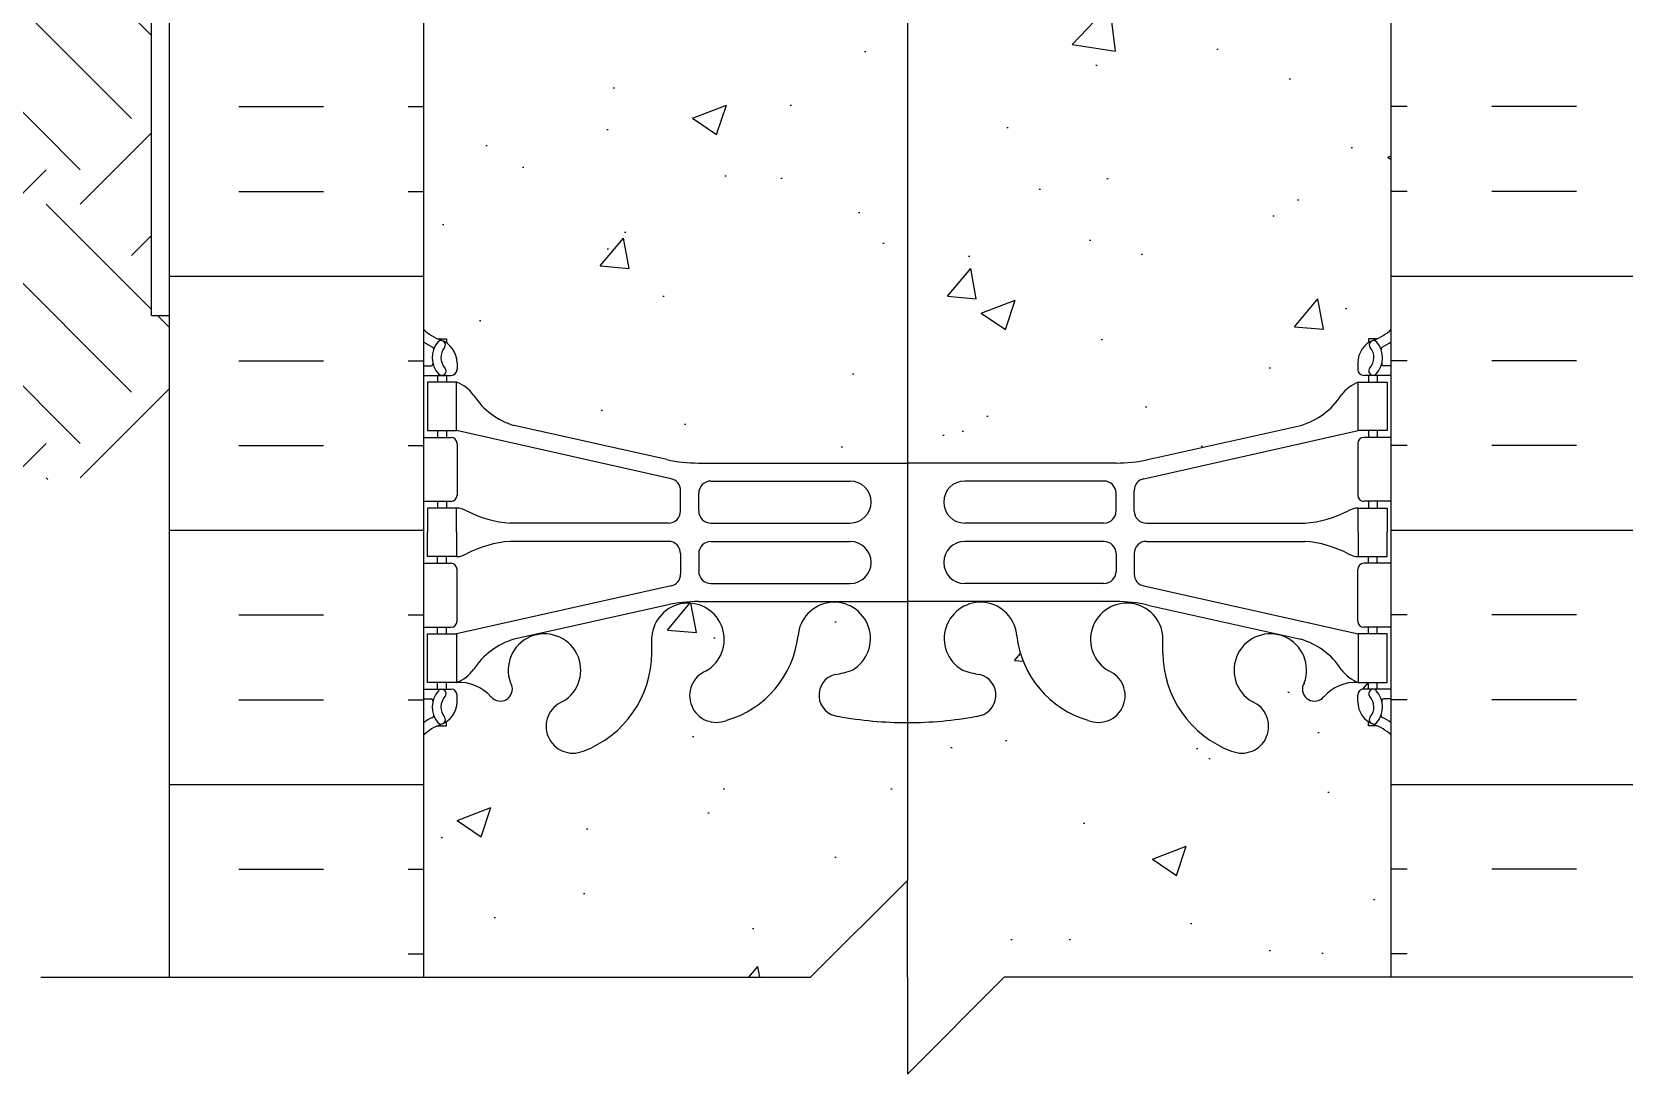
# Model space of a CAD drawing. Header units: inches. Extents: x 246.6 to 295.2, y 123.2 to 216.6.
# Drawn here: x 262.89 to 279.34, y 160.56 to 171.32 of the extents above; entities that cross this region are included whole.
import ezdxf

# ---------------------------------------------------------------- set-up
doc = ezdxf.new("R2010")
doc.units = ezdxf.units.IN
doc.header["$LTSCALE"] = 0.5
doc.header["$MEASUREMENT"] = 0
for name, color, linetype in [('HATCH', 12, 'Continuous'), ('line25', 2, 'Continuous'), ('LINE3', 3, 'Continuous'), ('LINE50', 5, 'Continuous'), ('LINE9', 9, 'Continuous'), ('Web_Edge', 9, 'Continuous')]:
    doc.layers.add(name, color=color, linetype=linetype)

msp = doc.modelspace()

# ---------------------------------------------------------------- hatches: boundary and pattern name
h = msp.add_hatch()
h.set_pattern_fill('AR-CONC', color=12, scale=0.5, style=0)
h.set_pattern_definition([(50, (0, 0), (3.5863, -0.31376), [0.375, -4.125]), (355, (0, 0), (-0.693757, 3.76096), [0.3, -3.3]), (100.4514, (0.299, -0.026), (2.892547, 3.447198), [0.3187, -3.50571]), (46.1842, (0, 1), (5.336205, -0.827595), [0.5625, -6.1875]), (96.6356, (0.4447, 0.931), (4.67331, 4.87059), [0.47805, -5.258565]), (351.1842, (0, 1), (4.67331, 4.87059), [0.45, -4.95]), (21, (0.5, 0.75), (2.984535, -2.013094), [0.375, -4.125]), (326, (0.5, 0.75), (1.216577, 3.62575), [0.3, -3.3]), (71.4514, (0.7487, 0.5822), (4.201113, 1.612652), [0.3187, -3.50571]), (37.5, (0, 0), (0.0607993, 1.6644693), [0, -3.26, 0, -3.35, 0, -3.3125]), (7.5, (0, 0), (1.315348, 1.972059), [0, -1.91, 0, -3.185, 0, -1.2625]), (327.5, (-1.115, 0), (2.669112, -0.1127744), [0, -1.25, 0, -3.9, 0, -5.175]), (317.5, (-1.615, 0), (2.91593, 0.500525), [0, -1.625, 0, -2.59, 0, -3.675])])
h.paths.add_polyline_path([(271.919, 164.186, -0.046405), (271.222, 164.251, -0.843243), (271.188, 164.683, 0.055617), (271.367, 164.729, 1.661382), (270.806, 165.082, -0.30095), (270.07, 164.209, -1), (269.856, 164.72, 1.661382), (269.295, 165.073), (269.296, 164.908, -0.311223), (268.587, 163.892, -1), (268.373, 164.403, 2.155404), (267.835, 164.598), (267.846, 164.576, -0.8344), (267.635, 164.451, -0.000004), (267.635, 164.451, 0.23174), (267.277, 164.602), (267.172, 164.602), (267.172, 164.532), (267.22, 164.532, -0.414214), (267.282, 164.469), (267.282, 164.402, -0.249069), (267.172, 164.195), (267.172, 164.153), (267.082, 164.153, 0.08841), (266.936, 164.056), (266.936, 161.556), (270.936, 161.556), (271.919, 162.538)])
at = {"layer": 'HATCH'}
h = msp.add_hatch(dxfattribs=at)
h.set_pattern_fill('AR-CONC', color=256, scale=0.5)
h.set_pattern_definition([(50, (0, 0), (3.5863, -0.31376), [0.375, -4.125]), (355, (0, 0), (-0.693757, 3.76096), [0.3, -3.3]), (100.4514, (0.299, -0.026), (2.892544, 3.4472), [0.3187, -3.50571]), (46.1842, (0, 1), (5.336207, -0.827596), [0.5625, -6.1875]), (96.6356, (0.4447, 0.931), (4.67331, 4.87059), [0.47805, -5.25857]), (351.1842, (0, 1), (4.67331, 4.87059), [0.45, -4.95]), (21, (0.5, 0.75), (2.984535, -2.013094), [0.375, -4.125]), (326, (0.5, 0.75), (1.216577, 3.62575), [0.3, -3.3]), (71.4514, (0.7487, 0.5822), (4.201112, 1.612656), [0.3187, -3.50571]), (37.5, (0, 0), (0.0607993, 1.6644693), [0, -3.26, 0, -3.35, 0, -3.3125]), (7.5, (0, 0), (1.315348, 1.972059), [0, -1.91, 0, -3.185, 0, -1.2625]), (327.5, (-1.115, 0), (2.669112, -0.1127744), [0, -1.25, 0, -3.9, 0, -5.175]), (317.5, (-1.615, 0), (2.915931, 0.500525), [0, -1.625, 0, -2.59, 0, -3.675])])
h.paths.add_polyline_path([(276.936, 164.056, 0.088416), (276.79, 164.153), (276.7, 164.153), (276.7, 164.195, -0.249069), (276.59, 164.402), (276.59, 164.469, -0.414214), (276.653, 164.532), (276.7, 164.532), (276.7, 164.602), (276.595, 164.602, 0.231736), (276.237, 164.451, -0.940476), (276.039, 164.603, 2.135543), (275.499, 164.403, -1), (275.285, 163.892, -0.311223), (274.576, 164.908), (274.577, 165.073, 1.661382), (274.016, 164.72, -1), (273.802, 164.209, -0.307094), (273.064, 165.105, 1.604516), (272.505, 164.729, 0.055617), (272.684, 164.683, -0.843243), (272.65, 164.251, -0.047544), (271.936, 164.186), (271.936, 162.556), (271.936, 161.556), (271.936, 160.556), (272.936, 161.556), (276.936, 161.556)])
h.paths.add_polyline_path([(276.595, 174.409, -0.168672), (276.409, 174.559, 0.17445), (276.002, 174.855), (274.421, 175.208, 0.054974), (274.094, 175.244), (271.936, 175.244), (271.936, 166.867), (274.094, 166.867, 0.054974), (274.421, 166.903), (276.002, 167.256, 0.17445), (276.409, 167.552, -0.168672), (276.595, 167.702), (276.7, 167.702), (276.7, 167.772), (276.653, 167.772, -0.414214), (276.59, 167.834), (276.59, 167.902, -0.249069), (276.7, 168.109), (276.7, 168.151), (276.79, 168.151, 0.088416), (276.936, 168.248), (276.936, 173.863, 0.088416), (276.79, 173.961), (276.7, 173.961), (276.7, 174.002, -0.249069), (276.59, 174.209), (276.59, 174.277, -0.414214), (276.653, 174.339), (276.7, 174.339), (276.7, 174.409)])
h.paths.add_polyline_path([(271.936, 175.244), (271.936, 175.244), (269.778, 175.244, 0.054974), (269.451, 175.208), (267.871, 174.855, 0.17445), (267.463, 174.559, -0.168672), (267.277, 174.409), (267.172, 174.409), (267.172, 174.339), (267.22, 174.339, -0.414214), (267.282, 174.277), (267.282, 174.209, -0.249069), (267.172, 174.002), (267.172, 173.961), (267.082, 173.961, 0.08841), (266.936, 173.863), (266.936, 168.248, 0.08841), (267.082, 168.151), (267.172, 168.151), (267.172, 168.109, -0.249069), (267.282, 167.902), (267.282, 167.834, -0.414214), (267.22, 167.772), (267.172, 167.772), (267.172, 167.702), (267.277, 167.702, -0.168672), (267.463, 167.552, 0.17445), (267.871, 167.256), (269.451, 166.903, 0.054974), (269.778, 166.867), (271.936, 166.867)])
h.paths.add_polyline_path([(276.936, 188.445, 0.440416), (276.744, 188.397, 0.520567), (276.501, 188.397, 0.520567), (275.898, 188.397, 0.520567), (275.603, 188.397, 0.520567), (275.257, 188.397, 0.450483), (274.936, 188.48, 0.450483), (274.615, 188.397, 0.520567), (274.269, 188.397, 0.520567), (273.974, 188.397, 0.520567), (273.371, 188.397, 0.520567), (273.128, 188.397, 0.520567), (272.91, 188.422, 0.520567), (272.692, 188.397, 0.520567), (272.448, 188.397, 0.520567), (271.845, 188.397, 0.520567), (271.551, 188.397, 0.520567), (271.204, 188.397, 0.520567), (270.845, 188.448, 0.520567), (270.358, 188.448, 0.520567), (270.05, 188.448, 0.520567), (269.537, 188.422, 0.191729), (269.382, 188.524), (269.382, 184.919), (269.451, 184.903, 0.054974), (269.778, 184.867), (271.936, 184.867), (274.094, 184.867, 0.054974), (274.421, 184.903), (276.002, 185.256, 0.17445), (276.409, 185.552, -0.168672), (276.595, 185.702), (276.7, 185.702), (276.7, 185.772), (276.653, 185.772, -0.414214), (276.59, 185.834), (276.59, 185.902, -0.249069), (276.7, 186.109), (276.7, 186.151), (276.79, 186.151, 0.088416), (276.936, 186.248)])
h.paths.add_polyline_path([(269.382, 188.524, 0.298995), (269.127, 188.422, 0.520567), (268.768, 188.422, 0.520567), (268.191, 188.422, 0.520567), (267.858, 188.422, 0.520567), (267.473, 188.422, 0.520567), (267.204, 188.422, 0.254004), (266.936, 188.556), (266.936, 186.248, 0.08841), (267.082, 186.151), (267.172, 186.151), (267.172, 186.109, -0.249069), (267.282, 185.902), (267.282, 185.834, -0.414214), (267.22, 185.772), (267.172, 185.772), (267.172, 185.702), (267.277, 185.702, -0.168672), (267.463, 185.552, 0.17445), (267.871, 185.256), (269.382, 184.919)])
h.paths.add_polyline_path([(269.382, 193.192), (267.871, 192.855, 0.17445), (267.463, 192.559, -0.168672), (267.277, 192.409), (267.172, 192.409), (267.172, 192.339), (267.22, 192.339, -0.414214), (267.282, 192.277), (267.282, 192.209, -0.249069), (267.172, 192.002), (267.172, 191.961), (267.082, 191.961, 0.08841), (266.936, 191.863), (266.936, 188.556, -0.254004), (267.204, 188.422, -0.520567), (267.473, 188.422, -0.520567), (267.858, 188.422, -0.520567), (268.191, 188.422, -0.520567), (268.768, 188.422, -0.520567), (269.127, 188.422, -0.298995), (269.382, 188.524)])
h.paths.add_polyline_path([(276.936, 191.863, 0.088416), (276.79, 191.961), (276.7, 191.961), (276.7, 192.002, -0.249069), (276.59, 192.209), (276.59, 192.277, -0.414214), (276.653, 192.339), (276.7, 192.339), (276.7, 192.409), (276.595, 192.409, -0.168672), (276.409, 192.559, 0.17445), (276.002, 192.855), (274.421, 193.208, 0.054974), (274.094, 193.244), (271.936, 193.244), (271.936, 188.487, -0.413927), (272.448, 188.397, -0.520567), (272.692, 188.397, -0.520567), (272.91, 188.422, -0.520567), (273.128, 188.397, -0.520567), (273.371, 188.397, -0.520567), (273.974, 188.397, -0.520567), (274.269, 188.397, -0.520567), (274.615, 188.397, -0.450483), (274.936, 188.48, -0.450483), (275.257, 188.397, -0.520567), (275.603, 188.397, -0.520567), (275.898, 188.397, -0.520567), (276.501, 188.397, -0.520567), (276.744, 188.397, -0.440416), (276.936, 188.445)])
h.paths.add_polyline_path([(271.936, 193.244), (269.778, 193.244, 0.054974), (269.451, 193.208), (269.382, 193.192), (269.382, 188.524, -0.191729), (269.537, 188.422, -0.520567), (270.05, 188.448, -0.520567), (270.358, 188.448, -0.520567), (270.845, 188.448, -0.520567), (271.204, 188.397, -0.520567), (271.551, 188.397, -0.520567), (271.845, 188.397, -0.087735), (271.936, 188.487)])
h.paths.add_polyline_path([(269.382, 210.192), (267.871, 209.855, 0.17445), (267.463, 209.559, -0.168672), (267.277, 209.409), (267.172, 209.409), (267.172, 209.339), (267.22, 209.339, -0.414214), (267.282, 209.277), (267.282, 209.209, -0.249069), (267.172, 209.002), (267.172, 208.961), (267.082, 208.961, 0.08841), (266.936, 208.863), (266.936, 203.248, 0.08841), (267.082, 203.151), (267.172, 203.151), (267.172, 203.109, -0.249069), (267.282, 202.902), (267.282, 202.834, -0.414214), (267.22, 202.772), (267.172, 202.772), (267.172, 202.702), (267.277, 202.702, -0.168672), (267.463, 202.552, 0.17445), (267.871, 202.256), (269.382, 201.919)])
h.paths.add_polyline_path([(271.936, 210.244), (271.936, 210.244), (269.778, 210.244, 0.054974), (269.451, 210.208), (269.382, 210.192), (269.382, 201.919), (269.451, 201.903, 0.054974), (269.778, 201.867), (271.936, 201.867)])
h.paths.add_polyline_path([(276.936, 208.863, 0.088416), (276.79, 208.961), (276.7, 208.961), (276.7, 209.002, -0.249069), (276.59, 209.209), (276.59, 209.277, -0.414214), (276.653, 209.339), (276.7, 209.339), (276.7, 209.409), (276.595, 209.409, -0.168672), (276.409, 209.559, 0.17445), (276.002, 209.855), (274.421, 210.208, 0.054974), (274.094, 210.244), (271.936, 210.244), (271.936, 201.867), (274.094, 201.867, 0.054974), (274.421, 201.903), (276.002, 202.256, 0.17445), (276.409, 202.552, -0.168672), (276.595, 202.702), (276.7, 202.702), (276.7, 202.772), (276.653, 202.772, -0.414214), (276.59, 202.834), (276.59, 202.902, -0.249069), (276.7, 203.109), (276.7, 203.151), (276.79, 203.151, 0.088416), (276.936, 203.248)])
h = msp.add_hatch(dxfattribs=at)
h.set_pattern_fill('INSUL', color=256, scale=7, style=0)
h.set_pattern_definition([(0, (-2659.2254, -235.4539), (0, 2.625), []), (0, (-2659.2254, -234.5789), (0, 2.625), [0.875, -0.875]), (0, (-2659.2254, -233.7039), (0, 2.625), [0.875, -0.875])])
h.paths.add_polyline_path([(264.311, 161.556), (264.749, 161.556), (264.749, 162.056), (266.249, 162.056), (266.249, 161.556), (266.936, 161.556), (266.936, 179.556), (266.249, 179.556), (266.249, 180.056), (264.749, 180.056), (264.749, 179.556), (264.311, 179.556)])
h = msp.add_hatch(dxfattribs=at)
h.set_pattern_fill('INSUL', color=256, scale=7, style=0)
h.set_pattern_definition([(180, (3203.0977, -235.4539), (0, 2.625), []), (180, (3203.0977, -234.5789), (0, 2.625), [0.875, -0.875]), (180, (3203.0977, -233.7039), (0, 2.625), [0.875, -0.875])])
h.paths.add_polyline_path([(279.561, 161.556), (279.124, 161.556), (279.124, 162.056), (277.624, 162.056), (277.624, 161.556), (276.936, 161.556), (276.936, 179.556), (277.624, 179.556), (277.624, 180.056), (279.124, 180.056), (279.124, 179.556), (279.561, 179.556)])
h = msp.add_hatch(dxfattribs=at)
h.set_pattern_fill('EARTH', color=256, scale=8, angle=45, style=0)
h.set_pattern_definition([(45, (253.1347, 148.6808), (2e-16, 2.82843), [2, -2]), (45, (252.6044, 149.2112), (2e-16, 2.82843), [2, -2]), (45, (252.074, 149.7415), (2e-16, 2.82843), [2, -2]), (135, (252.074, 150.095), (-2.82843, 4e-16), [2, -2]), (135, (252.6044, 150.6254), (-2.82843, 4e-16), [2, -2]), (135, (253.1347, 151.1557), (-2.82843, 4e-16), [2, -2])])
h.paths.add_polyline_path([(264.124, 174.39), (246.586, 174.083), (255.356, 166.696), (264.311, 166.696), (264.311, 168.39), (264.124, 168.39)])
h.paths.add_polyline_path([(248.111, 165.585), (256.468, 165.585), (256.468, 167.299), (248.111, 167.299)], flags=9)

# ---------------------------------------------------------------- linework, layer by layer
at = {"layer": 'line25'}
for p, q in [((266.936, 179.556), (266.936, 161.556)), ((276.936, 161.556), (276.936, 179.556))]:
    msp.add_line(p, q, dxfattribs=at)
at = {"layer": 'LINE3'}
msp.add_line((271.936, 186.987), (271.936, 162.556), dxfattribs=at)
at = {"layer": 'LINE50'}
msp.add_line((264.311, 161.556), (264.311, 179.556), dxfattribs=at)
at = {"layer": 'LINE9'}
for p, q in [((264.124, 168.39), (264.124, 180.552)), ((264.124, 168.39), (264.311, 168.39)), ((271.936, 162.556), (270.936, 161.556)), ((271.936, 161.556), (271.936, 162.556)), ((262.98, 161.556), (270.936, 161.556)), ((271.936, 161.556), (271.936, 160.556)), ((271.936, 160.556), (272.936, 161.556)), ((280.893, 161.556), (272.936, 161.556))]:
    msp.add_line(p, q, dxfattribs=at)
at = {"layer": 'Web_Edge'}
for p, q in [((267.082, 168.151), (267.172, 168.151)), ((267.082, 168.151), (267.172, 168.151)), ((267.172, 168.151), (267.172, 168.109)), ((267.172, 168.151), (267.172, 168.109)), ((276.79, 168.151), (276.7, 168.151)), ((276.7, 168.151), (276.7, 168.109)), ((276.79, 168.151), (276.7, 168.151)), ((276.7, 168.151), (276.7, 168.109)), ((266.936, 167.872), (267.014, 167.872)), ((266.936, 167.872), (267.014, 167.872)), ((267.282, 167.902), (267.282, 167.834)), ((267.282, 167.902), (267.282, 167.834)), ((276.59, 167.902), (276.59, 167.834)), ((276.59, 167.902), (276.59, 167.834)), ((276.936, 167.872), (276.858, 167.872)), ((276.936, 167.872), (276.858, 167.872)), ((266.936, 167.772), (267.22, 167.772)), ((266.936, 167.772), (267.22, 167.772)), ((267.082, 167.772), (267.082, 167.702)), ((267.082, 167.772), (267.082, 167.702)), ((267.172, 167.772), (267.172, 167.702)), ((267.172, 167.772), (267.172, 167.702)), ((276.936, 167.772), (276.653, 167.772)), ((276.936, 167.772), (276.653, 167.772)), ((276.7, 167.772), (276.7, 167.702)), ((276.7, 167.772), (276.7, 167.702)), ((276.79, 167.772), (276.79, 167.702)), ((276.79, 167.772), (276.79, 167.702)), ((267.082, 167.202), (267.082, 167.132)), ((267.082, 167.202), (267.082, 167.132)), ((267.172, 167.202), (267.172, 167.132)), ((267.172, 167.202), (267.172, 167.132)), ((269.495, 166.705), (267.277, 167.202)), ((269.495, 166.705), (267.277, 167.202)), ((269.451, 166.903), (267.871, 167.256)), ((269.451, 166.903), (267.871, 167.256)), ((274.378, 166.705), (276.595, 167.202)), ((274.378, 166.705), (276.595, 167.202)), ((274.421, 166.903), (276.002, 167.256)), ((274.421, 166.903), (276.002, 167.256)), ((276.7, 167.202), (276.7, 167.132)), ((276.7, 167.202), (276.7, 167.132)), ((276.79, 167.202), (276.79, 167.132)), ((276.79, 167.202), (276.79, 167.132)), ((266.936, 167.132), (267.22, 167.132)), ((266.936, 167.132), (267.22, 167.132)), ((267.282, 167.069), (267.282, 166.534)), ((267.282, 167.069), (267.282, 166.534)), ((276.59, 167.069), (276.59, 166.534)), ((276.59, 167.069), (276.59, 166.534)), ((276.936, 167.132), (276.653, 167.132)), ((276.936, 167.132), (276.653, 167.132)), ((269.778, 166.867), (271.936, 166.867)), ((269.778, 166.867), (271.936, 166.867)), ((274.094, 166.867), (271.936, 166.867)), ((274.094, 166.867), (271.936, 166.867)), ((269.905, 166.681), (271.344, 166.681)), ((269.905, 166.681), (271.344, 166.681)), ((273.967, 166.681), (272.528, 166.681)), ((273.967, 166.681), (272.528, 166.681)), ((269.592, 166.371), (269.592, 166.583)), ((269.592, 166.371), (269.592, 166.583)), ((269.78, 166.372), (269.78, 166.556)), ((269.78, 166.372), (269.78, 166.556)), ((274.092, 166.372), (274.092, 166.556)), ((274.092, 166.372), (274.092, 166.556)), ((274.28, 166.371), (274.28, 166.583)), ((274.28, 166.371), (274.28, 166.583)), ((266.936, 166.472), (267.22, 166.472)), ((266.936, 166.472), (267.22, 166.472)), ((267.082, 166.472), (267.082, 166.402)), ((267.082, 166.472), (267.082, 166.402)), ((267.172, 166.472), (267.172, 166.402)), ((267.172, 166.472), (267.172, 166.402)), ((276.936, 166.472), (276.653, 166.472)), ((276.936, 166.472), (276.653, 166.472)), ((276.7, 166.472), (276.7, 166.402)), ((276.7, 166.472), (276.7, 166.402)), ((276.79, 166.472), (276.79, 166.402)), ((276.79, 166.472), (276.79, 166.402)), ((269.467, 166.246), (267.83, 166.246)), ((269.467, 166.246), (267.83, 166.246)), ((269.905, 166.247), (271.344, 166.247)), ((269.905, 166.247), (271.344, 166.247)), ((273.967, 166.247), (272.528, 166.247)), ((273.967, 166.247), (272.528, 166.247)), ((274.405, 166.246), (276.042, 166.246)), ((274.405, 166.246), (276.042, 166.246)), ((269.467, 166.058), (267.83, 166.058)), ((269.467, 166.058), (267.83, 166.058)), ((269.905, 166.057), (271.344, 166.057)), ((269.905, 166.057), (271.344, 166.057)), ((273.967, 166.057), (272.528, 166.057)), ((273.967, 166.057), (272.528, 166.057)), ((274.405, 166.058), (276.042, 166.058)), ((274.405, 166.058), (276.042, 166.058)), ((267.082, 165.832), (267.082, 165.902)), ((267.082, 165.832), (267.082, 165.902)), ((267.172, 165.832), (267.172, 165.902)), ((267.172, 165.832), (267.172, 165.902)), ((269.592, 165.933), (269.592, 165.72)), ((269.592, 165.933), (269.592, 165.72)), ((269.78, 165.932), (269.78, 165.748)), ((269.78, 165.932), (269.78, 165.748)), ((274.092, 165.932), (274.092, 165.748)), ((274.092, 165.932), (274.092, 165.748)), ((274.28, 165.933), (274.28, 165.72)), ((274.28, 165.933), (274.28, 165.72)), ((276.7, 165.832), (276.7, 165.902)), ((276.7, 165.832), (276.7, 165.902)), ((276.79, 165.832), (276.79, 165.902)), ((276.79, 165.832), (276.79, 165.902)), ((266.936, 165.832), (267.22, 165.832)), ((266.936, 165.832), (267.22, 165.832)), ((267.282, 165.234), (267.282, 165.769)), ((267.282, 165.234), (267.282, 165.769)), ((276.59, 165.234), (276.59, 165.769)), ((276.59, 165.234), (276.59, 165.769)), ((276.936, 165.832), (276.653, 165.832)), ((276.936, 165.832), (276.653, 165.832)), ((269.495, 165.598), (267.277, 165.102)), ((269.495, 165.598), (267.277, 165.102)), ((269.905, 165.623), (271.344, 165.623)), ((269.905, 165.623), (271.344, 165.623)), ((273.967, 165.623), (272.528, 165.623)), ((273.967, 165.623), (272.528, 165.623)), ((274.378, 165.598), (276.595, 165.102)), ((274.378, 165.598), (276.595, 165.102)), ((269.451, 165.4), (267.871, 165.047)), ((269.451, 165.4), (267.871, 165.047)), ((269.778, 165.436), (271.936, 165.436)), ((269.778, 165.436), (271.936, 165.436)), ((274.094, 165.436), (271.936, 165.436)), ((274.094, 165.436), (271.936, 165.436)), ((274.421, 165.4), (276.002, 165.047)), ((274.421, 165.4), (276.002, 165.047)), ((266.936, 165.172), (267.22, 165.172)), ((266.936, 165.172), (267.22, 165.172)), ((267.082, 165.102), (267.082, 165.172)), ((267.082, 165.102), (267.082, 165.172)), ((267.172, 165.102), (267.172, 165.172)), ((267.172, 165.102), (267.172, 165.172)), ((269.296, 164.908), (269.295, 165.073)), ((269.296, 164.908), (269.295, 165.073)), ((274.576, 164.908), (274.577, 165.073)), ((274.576, 164.908), (274.577, 165.073)), ((276.936, 165.172), (276.653, 165.172)), ((276.936, 165.172), (276.653, 165.172)), ((276.7, 165.102), (276.7, 165.172)), ((276.7, 165.102), (276.7, 165.172)), ((276.79, 165.102), (276.79, 165.172)), ((276.79, 165.102), (276.79, 165.172)), ((267.082, 164.532), (267.082, 164.602)), ((267.082, 164.532), (267.082, 164.602)), ((267.172, 164.532), (267.172, 164.602)), ((267.172, 164.532), (267.172, 164.602)), ((267.835, 164.598), (267.846, 164.576)), ((267.835, 164.598), (267.846, 164.576)), ((276.038, 164.598), (276.026, 164.576)), ((276.038, 164.598), (276.026, 164.576)), ((276.7, 164.532), (276.7, 164.602)), ((276.7, 164.532), (276.7, 164.602)), ((276.79, 164.532), (276.79, 164.602)), ((276.79, 164.532), (276.79, 164.602)), ((266.936, 164.532), (267.22, 164.532)), ((266.936, 164.532), (267.22, 164.532)), ((266.936, 164.432), (267.014, 164.432)), ((266.936, 164.432), (267.014, 164.432)), ((267.282, 164.402), (267.282, 164.469)), ((267.282, 164.402), (267.282, 164.469)), ((276.59, 164.402), (276.59, 164.469)), ((276.59, 164.402), (276.59, 164.469)), ((276.936, 164.532), (276.653, 164.532)), ((276.936, 164.532), (276.653, 164.532)), ((276.936, 164.432), (276.858, 164.432)), ((276.936, 164.432), (276.858, 164.432)), ((267.082, 164.153), (267.172, 164.153)), ((267.082, 164.153), (267.172, 164.153)), ((267.172, 164.153), (267.172, 164.195)), ((267.172, 164.153), (267.172, 164.195)), ((276.7, 164.153), (276.7, 164.195)), ((276.7, 164.153), (276.7, 164.195)), ((276.79, 164.153), (276.7, 164.153)), ((276.79, 164.153), (276.7, 164.153))]:
    msp.add_line(p, q, dxfattribs=at)
for points in [[(266.977, 167.202), (267.277, 167.202), (267.277, 167.702), (266.977, 167.702)], [(266.977, 167.202), (267.277, 167.202), (267.277, 167.702), (266.977, 167.702)], [(276.895, 167.202), (276.595, 167.202), (276.595, 167.702), (276.895, 167.702)], [(276.895, 167.202), (276.595, 167.202), (276.595, 167.702), (276.895, 167.702)], [(266.977, 165.102), (267.277, 165.102), (267.277, 164.602), (266.977, 164.602)], [(266.977, 165.102), (267.277, 165.102), (267.277, 164.602), (266.977, 164.602)], [(276.895, 165.102), (276.595, 165.102), (276.595, 164.602), (276.895, 164.602)], [(276.895, 165.102), (276.595, 165.102), (276.595, 164.602), (276.895, 164.602)]]:
    msp.add_lwpolyline(points, close=True, dxfattribs=at)
for points in [[(267.277, 166.152), (267.277, 166.402), (266.977, 166.402), (266.977, 166.152)], [(267.277, 166.152), (267.277, 166.402), (266.977, 166.402), (266.977, 166.152)], [(276.595, 166.152), (276.595, 166.402), (276.895, 166.402), (276.895, 166.152)], [(276.595, 166.152), (276.595, 166.402), (276.895, 166.402), (276.895, 166.152)], [(267.277, 166.152), (267.277, 165.902), (266.977, 165.902), (266.977, 166.152)], [(267.277, 166.152), (267.277, 165.902), (266.977, 165.902), (266.977, 166.152)], [(276.595, 166.152), (276.595, 165.902), (276.895, 165.902), (276.895, 166.152)], [(276.595, 166.152), (276.595, 165.902), (276.895, 165.902), (276.895, 166.152)]]:
    msp.add_lwpolyline(points, dxfattribs=at)
for centre, radius, start, end in [((267.282, 168.609), 0.5, 226.2122, 250.5288), ((267.282, 168.609), 0.5, 226.2122, 250.5288), ((276.59, 168.609), 0.5, 289.4712, 313.7891), ((276.59, 168.609), 0.5, 289.4712, 313.7891), ((267.282, 168.609), 0.6, 234.7842, 245.0748), ((267.282, 168.609), 0.6, 234.7842, 245.0748), ((267.276, 167.956), 0.25, 140.1145, 222.4609), ((267.276, 167.956), 0.25, 140.1145, 222.4609), ((267.02, 168.046), 0.021, 343.464, 63.9957), ((267.02, 168.046), 0.021, 343.464, 63.9957), ((267.118, 168.087), 0.045, 321.448, 139.1879), ((267.118, 168.087), 0.045, 321.448, 139.1879), ((267.032, 167.902), 0.25, 0, 70.5288), ((267.032, 167.902), 0.25, 0, 70.5288), ((267.276, 167.956), 0.16, 140.0001, 222.4609), ((267.276, 167.956), 0.16, 140.0001, 222.4609), ((276.84, 167.902), 0.25, 109.4712, 180), ((276.84, 167.902), 0.25, 109.4712, 180), ((276.754, 168.087), 0.045, 40.8121, 218.552), ((276.754, 168.087), 0.045, 40.8121, 218.552), ((276.596, 167.956), 0.16, 317.5391, 39.9999), ((276.596, 167.956), 0.16, 317.5391, 39.9999), ((276.596, 167.956), 0.25, 317.5391, 39.8855), ((276.596, 167.956), 0.25, 317.5391, 39.8855), ((276.852, 168.046), 0.021, 116.0043, 196.536), ((276.852, 168.046), 0.021, 116.0043, 196.536), ((276.59, 168.609), 0.6, 294.9252, 305.2168), ((276.59, 168.609), 0.6, 294.9252, 305.2168), ((267.014, 167.891), 0.0196, 269.4032, 15.4901), ((267.014, 167.891), 0.0196, 269.4032, 15.4901), ((267.125, 167.818), 0.045, 222.4609, 42.4609), ((267.125, 167.818), 0.045, 222.4609, 42.4609), ((267.22, 167.834), 0.0625, 270, 0), ((267.22, 167.834), 0.0625, 270, 0), ((276.653, 167.834), 0.0625, 180, 270), ((276.653, 167.834), 0.0625, 180, 270), ((276.748, 167.818), 0.045, 137.5391, 317.5391), ((276.748, 167.818), 0.045, 137.5391, 317.5391), ((276.858, 167.891), 0.0196, 164.5099, 270.5968), ((276.858, 167.891), 0.0196, 164.5099, 270.5968), ((267.155, 167.359), 0.364, 34.9775, 70.3387), ((267.155, 167.359), 0.364, 34.9775, 70.3387), ((276.718, 167.359), 0.364, 109.6613, 145.0225), ((276.718, 167.359), 0.364, 109.6613, 145.0225), ((268.078, 167.97), 0.743, 212.7919, 253.8107), ((268.078, 167.97), 0.743, 212.7919, 253.8107), ((275.794, 167.97), 0.743, 286.1893, 327.2081), ((275.794, 167.97), 0.743, 286.1893, 327.2081), ((267.22, 167.069), 0.0625, 0, 90), ((267.22, 167.069), 0.0625, 0, 90), ((276.653, 167.069), 0.0625, 90, 180), ((276.653, 167.069), 0.0625, 90, 180), ((269.778, 168.367), 1.5, 257.4135, 270), ((269.778, 168.367), 1.5, 257.4135, 270), ((274.094, 168.367), 1.5, 270, 282.5865), ((274.094, 168.367), 1.5, 270, 282.5865), ((269.467, 166.583), 0.125, 0, 77.3767), ((269.467, 166.583), 0.125, 0, 77.3767), ((269.905, 166.556), 0.125, 90, 180), ((269.905, 166.556), 0.125, 90, 180), ((271.344, 166.464), 0.217, 270, 90), ((271.344, 166.464), 0.217, 270, 90), ((272.528, 166.464), 0.217, 90, 270), ((272.528, 166.464), 0.217, 90, 270), ((273.967, 166.556), 0.125, 0, 90), ((273.967, 166.556), 0.125, 0, 90), ((274.405, 166.583), 0.125, 102.6233, 180), ((274.405, 166.583), 0.125, 102.6233, 180), ((267.22, 166.534), 0.0625, 270, 0), ((267.22, 166.534), 0.0625, 270, 0), ((276.653, 166.534), 0.0625, 180, 270), ((276.653, 166.534), 0.0625, 180, 270), ((267.273, 166.183), 0.219, 60.4937, 88.92), ((267.273, 166.183), 0.219, 60.4937, 88.92), ((267.919, 167.413), 1.17, 242.6365, 265.6505), ((267.919, 167.413), 1.17, 242.6365, 265.6505), ((269.467, 166.371), 0.125, 270, 0), ((269.467, 166.371), 0.125, 270, 0), ((269.905, 166.372), 0.125, 180, 270), ((269.905, 166.372), 0.125, 180, 270), ((273.967, 166.372), 0.125, 270, 360), ((273.967, 166.372), 0.125, 270, 360), ((274.405, 166.371), 0.125, 180, 270), ((274.405, 166.371), 0.125, 180, 270), ((275.954, 167.413), 1.17, 274.3495, 297.3635), ((275.954, 167.413), 1.17, 274.3495, 297.3635), ((276.599, 166.183), 0.219, 91.08, 119.5063), ((276.599, 166.183), 0.219, 91.08, 119.5063), ((267.919, 164.891), 1.17, 94.3495, 117.3635), ((267.919, 164.891), 1.17, 94.3495, 117.3635), ((269.467, 165.933), 0.125, 0, 90), ((269.467, 165.933), 0.125, 0, 90), ((269.905, 165.932), 0.125, 90, 180), ((269.905, 165.932), 0.125, 90, 180), ((271.344, 165.84), 0.217, 270, 90), ((271.344, 165.84), 0.217, 270, 90), ((272.528, 165.84), 0.217, 90, 270), ((272.528, 165.84), 0.217, 90, 270), ((273.967, 165.932), 0.125, 0, 90), ((273.967, 165.932), 0.125, 0, 90), ((274.405, 165.933), 0.125, 90, 180), ((274.405, 165.933), 0.125, 90, 180), ((275.954, 164.891), 1.17, 62.6365, 85.6505), ((275.954, 164.891), 1.17, 62.6365, 85.6505), ((267.273, 166.12), 0.219, 271.08, 299.5063), ((267.273, 166.12), 0.219, 271.08, 299.5063), ((276.599, 166.12), 0.219, 240.4937, 268.92), ((276.599, 166.12), 0.219, 240.4937, 268.92), ((267.22, 165.769), 0.0625, 0, 90), ((267.22, 165.769), 0.0625, 0, 90), ((269.467, 165.72), 0.125, 282.6233, 0), ((269.467, 165.72), 0.125, 282.6233, 0), ((269.905, 165.748), 0.125, 180, 270), ((269.905, 165.748), 0.125, 180, 270), ((273.967, 165.748), 0.125, 270, 0), ((273.967, 165.748), 0.125, 270, 0), ((274.405, 165.72), 0.125, 180, 257.3767), ((274.405, 165.72), 0.125, 180, 257.3767), ((276.653, 165.769), 0.0625, 90, 180), ((276.653, 165.769), 0.0625, 90, 180), ((269.669, 165.045), 0.375, 299.9315, 175.7552), ((269.669, 165.045), 0.375, 299.9315, 175.7552), ((269.778, 163.936), 1.5, 90, 102.5865), ((269.778, 163.936), 1.5, 90, 102.5865), ((271.18, 165.054), 0.375, 299.9315, 175.7552), ((271.18, 165.054), 0.375, 299.9315, 175.7552), ((272.692, 165.054), 0.375, 4.2448, 240.0685), ((272.692, 165.054), 0.375, 4.2448, 240.0685), ((274.203, 165.045), 0.375, 4.2448, 240.0685), ((274.203, 165.045), 0.375, 4.2448, 240.0685), ((274.094, 163.936), 1.5, 77.4135, 90), ((274.094, 163.936), 1.5, 77.4135, 90), ((267.22, 165.234), 0.0625, 270, 0), ((267.22, 165.234), 0.0625, 270, 0), ((276.653, 165.234), 0.0625, 180, 270), ((276.653, 165.234), 0.0625, 180, 270), ((268.078, 164.333), 0.743, 106.1893, 147.2081), ((268.078, 164.333), 0.743, 106.1893, 147.2081), ((268.186, 164.728), 0.375, 299.9315, 200.3757), ((268.186, 164.728), 0.375, 299.9315, 200.3757), ((269.779, 165.202), 1.034, 286.3365, 353.3331), ((269.779, 165.202), 1.034, 286.3365, 353.3331), ((274.093, 165.202), 1.034, 186.6669, 253.6635), ((274.093, 165.202), 1.034, 186.6669, 253.6635), ((275.686, 164.728), 0.375, 339.6243, 240.0685), ((275.686, 164.728), 0.375, 339.6243, 240.0685), ((275.794, 164.333), 0.743, 32.7919, 73.8107), ((275.794, 164.333), 0.743, 32.7919, 73.8107), ((268.204, 164.914), 1.092, 290.5175, 359.6668), ((268.204, 164.914), 1.092, 290.5175, 359.6668), ((275.668, 164.914), 1.092, 180.3332, 249.4825), ((275.668, 164.914), 1.092, 180.3332, 249.4825), ((267.155, 164.944), 0.364, 289.6613, 325.0225), ((267.155, 164.944), 0.364, 289.6613, 325.0225), ((269.963, 164.465), 0.277, 112.68, 292.68), ((269.963, 164.465), 0.277, 112.68, 292.68), ((271.073, 165.51), 0.834, 277.8937, 290.6271), ((271.073, 165.51), 0.834, 277.8937, 290.6271), ((272.799, 165.51), 0.834, 249.3729, 262.1063), ((272.799, 165.51), 0.834, 249.3729, 262.1063), ((273.909, 164.465), 0.277, 247.32, 67.32), ((273.909, 164.465), 0.277, 247.32, 67.32), ((276.718, 164.944), 0.364, 214.9775, 250.3387), ((276.718, 164.944), 0.364, 214.9775, 250.3387), ((267.302, 164.161), 0.441, 41.0127, 93.2024), ((267.302, 164.161), 0.441, 41.0127, 93.2024), ((267.729, 164.533), 0.125, 221.0127, 20.3757), ((267.729, 164.533), 0.125, 221.0127, 20.3757), ((271.242, 164.47), 0.22, 104.2604, 264.8165), ((271.242, 164.47), 0.22, 104.2604, 264.8165), ((272.63, 164.47), 0.22, 275.1835, 75.7396), ((272.63, 164.47), 0.22, 275.1835, 75.7396), ((276.143, 164.533), 0.125, 159.6243, 318.9873), ((276.143, 164.533), 0.125, 159.6243, 318.9873), ((276.57, 164.161), 0.441, 86.7976, 138.9873), ((276.57, 164.161), 0.441, 86.7976, 138.9873), ((267.014, 164.412), 0.0196, 344.5099, 90.5968), ((267.014, 164.412), 0.0196, 344.5099, 90.5968), ((267.276, 164.347), 0.25, 137.5391, 219.8855), ((267.276, 164.347), 0.25, 137.5391, 219.8855), ((267.125, 164.486), 0.045, 317.5391, 137.5391), ((267.125, 164.486), 0.045, 317.5391, 137.5391), ((267.032, 164.402), 0.25, 289.4712, 360), ((267.032, 164.402), 0.25, 289.4712, 360), ((267.276, 164.347), 0.16, 137.5391, 219.9999), ((267.276, 164.347), 0.16, 137.5391, 219.9999), ((267.22, 164.469), 0.0625, 360, 90), ((267.22, 164.469), 0.0625, 360, 90), ((268.48, 164.148), 0.277, 112.68, 292.68), ((268.48, 164.148), 0.277, 112.68, 292.68), ((275.392, 164.148), 0.277, 247.32, 67.32), ((275.392, 164.148), 0.277, 247.32, 67.32), ((276.653, 164.469), 0.0625, 90, 180), ((276.653, 164.469), 0.0625, 90, 180), ((276.84, 164.402), 0.25, 180, 250.5288), ((276.84, 164.402), 0.25, 180, 250.5288), ((276.748, 164.486), 0.045, 42.4609, 222.4609), ((276.748, 164.486), 0.045, 42.4609, 222.4609), ((276.596, 164.347), 0.16, 320.0001, 42.4609), ((276.596, 164.347), 0.16, 320.0001, 42.4609), ((276.596, 164.347), 0.25, 320.1145, 42.4609), ((276.596, 164.347), 0.25, 320.1145, 42.4609), ((276.858, 164.412), 0.0196, 89.4032, 195.4901), ((276.858, 164.412), 0.0196, 89.4032, 195.4901), ((267.282, 163.695), 0.6, 114.9252, 125.2168), ((267.282, 163.695), 0.6, 114.9252, 125.2168), ((267.02, 164.258), 0.021, 296.0043, 16.536), ((267.02, 164.258), 0.021, 296.0043, 16.536), ((267.118, 164.216), 0.045, 220.8121, 38.552), ((267.118, 164.216), 0.045, 220.8121, 38.552), ((271.919, 167.964), 3.777, 259.3725, 270.2606), ((271.919, 167.964), 3.777, 259.3725, 270.2606), ((271.953, 167.964), 3.777, 269.7394, 280.6275), ((271.953, 167.964), 3.777, 269.7394, 280.6275), ((276.754, 164.216), 0.045, 141.448, 319.1879), ((276.754, 164.216), 0.045, 141.448, 319.1879), ((276.852, 164.258), 0.021, 163.464, 243.9957), ((276.852, 164.258), 0.021, 163.464, 243.9957), ((276.59, 163.695), 0.6, 54.7832, 65.0748), ((276.59, 163.695), 0.6, 54.7832, 65.0748), ((267.282, 163.695), 0.5, 109.4712, 133.7878), ((267.282, 163.695), 0.5, 109.4712, 133.7878), ((276.59, 163.695), 0.5, 46.2109, 70.5288), ((276.59, 163.695), 0.5, 46.2109, 70.5288)]:
    msp.add_arc(centre, radius, start, end, dxfattribs=at)
for points in [[(269.78, 166.377), (269.78, 166.551)], [(269.78, 166.377), (269.78, 166.551)], [(274.092, 166.377), (274.092, 166.551)], [(274.092, 166.377), (274.092, 166.551)], [(269.78, 165.927), (269.78, 165.753)], [(269.78, 165.927), (269.78, 165.753)], [(274.092, 165.927), (274.092, 165.753)], [(274.092, 165.927), (274.092, 165.753)]]:
    msp.add_open_spline(points, degree=1, dxfattribs=at)

doc.saveas('drawing.dxf')
